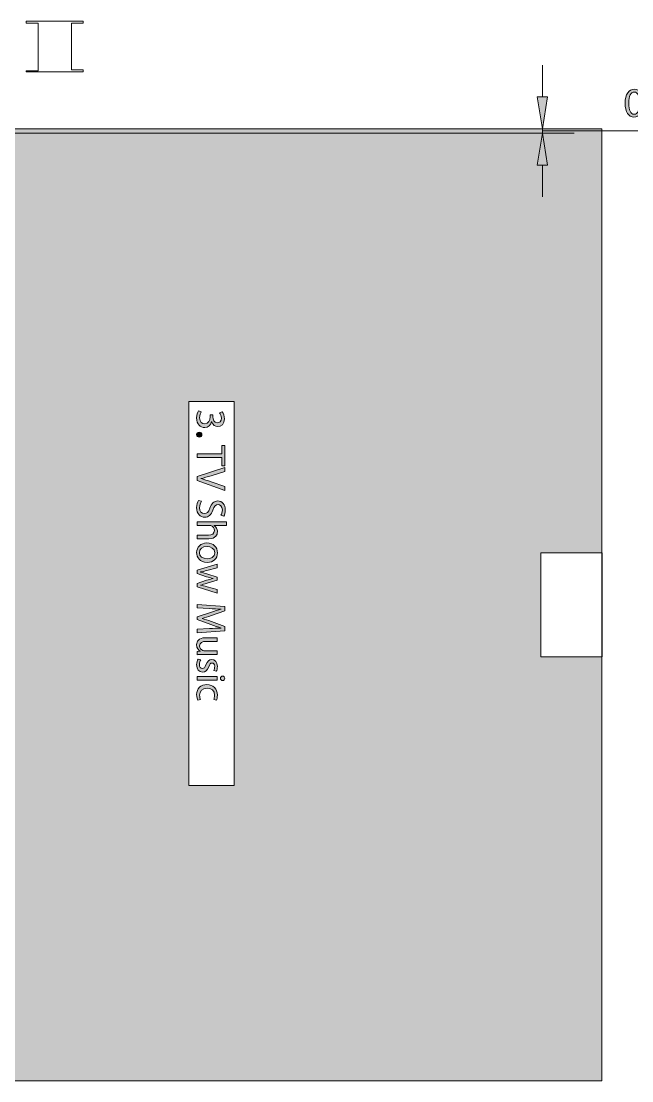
# Model space of a CAD drawing. Header units: centimetres. Extents: x -16.81 to -14.54, y 1.61 to 2.77.
# Drawn here: x -15.6189 to -15.4831, y 2.1745 to 2.4101 of the extents above; entities that cross this region are included whole.
import ezdxf

# ---------------------------------------------------------------- set-up
doc = ezdxf.new("R2010")
doc.units = ezdxf.units.CM
doc.header["$MEASUREMENT"] = 0
doc.layers.get('0').update_dxf_attribs({"lineweight": 0})
for name, color, linetype, lineweight in [('0TEXT', 7, 'Continuous', 0), ('EXP BORDER', 7, 'Continuous', 0), ('EXP COTA', 7, 'Continuous', 0)]:
    doc.layers.add(name, color=color, linetype=linetype, lineweight=lineweight)

# ---------------------------------------------------------------- blocks, each defined once
blk = doc.blocks.new('Block_127')
at = {"layer": 'EXP COTA', "true_color": 0x0000cc, "transparency": 33554687}
h = blk.add_hatch(color=172, dxfattribs=at)
h.dxf.hatch_style = 2
edge = h.paths.add_edge_path()
edge.add_spline(control_points=[(-15.48379, 2.39186), (-15.48379, 2.39031), (-15.48331, 2.38941), (-15.48259, 2.38941), (-15.48176, 2.38941), (-15.48136, 2.39038), (-15.48136, 2.3919), (-15.48136, 2.39338), (-15.48174, 2.39434), (-15.48257, 2.39434), (-15.48328, 2.39434), (-15.48379, 2.39348), (-15.48379, 2.39186)], knot_values=[0, 0, 0, 0, 1, 1, 1, 2, 2, 2, 3, 3, 3, 4, 4, 4, 4], degree=3, periodic=0)
edge = h.paths.add_edge_path()
edge.add_spline(control_points=[(-15.48057, 2.39193), (-15.48057, 2.3899), (-15.48131, 2.38879), (-15.48264, 2.38879), (-15.48379, 2.38879), (-15.48458, 2.3899), (-15.4846, 2.39186), (-15.4846, 2.39386), (-15.48374, 2.39496), (-15.48253, 2.39496), (-15.48128, 2.39496), (-15.48057, 2.39382), (-15.48057, 2.39193)], knot_values=[0, 0, 0, 0, 1, 1, 1, 2, 2, 2, 3, 3, 3, 4, 4, 4, 4], degree=3, periodic=0)
h = blk.add_hatch(color=172, dxfattribs=at)
h.dxf.hatch_style = 2
edge = h.paths.add_edge_path()
edge.add_spline(control_points=[(-15.47733, 2.39186), (-15.47733, 2.39031), (-15.47687, 2.38941), (-15.47613, 2.38941), (-15.4753, 2.38941), (-15.4749, 2.39038), (-15.4749, 2.3919), (-15.4749, 2.39338), (-15.47528, 2.39434), (-15.47611, 2.39434), (-15.47682, 2.39434), (-15.47733, 2.39348), (-15.47733, 2.39186)], knot_values=[0, 0, 0, 0, 1, 1, 1, 2, 2, 2, 3, 3, 3, 4, 4, 4, 4], degree=3, periodic=0)
edge = h.paths.add_edge_path()
edge.add_spline(control_points=[(-15.47411, 2.39193), (-15.47411, 2.3899), (-15.47485, 2.38879), (-15.47618, 2.38879), (-15.47733, 2.38879), (-15.47812, 2.3899), (-15.47814, 2.39186), (-15.47814, 2.39386), (-15.47728, 2.39496), (-15.47608, 2.39496), (-15.47482, 2.39496), (-15.47411, 2.39382), (-15.47411, 2.39193)], knot_values=[0, 0, 0, 0, 1, 1, 1, 2, 2, 2, 3, 3, 3, 4, 4, 4, 4], degree=3, periodic=0)
h = blk.add_hatch(color=172, dxfattribs=at)
h.dxf.hatch_style = 2
edge = h.paths.add_edge_path()
edge.add_spline(control_points=[(-15.47327, 2.38983), (-15.47304, 2.38969), (-15.47251, 2.38945), (-15.47194, 2.38945), (-15.47091, 2.38945), (-15.4706, 2.3901), (-15.4706, 2.39059), (-15.47061, 2.39145), (-15.47136, 2.39179), (-15.47215, 2.39179), (-15.47215, 2.39179), (-15.4726, 2.39179), (-15.4726, 2.39179), (-15.4726, 2.39179), (-15.4726, 2.39238), (-15.4726, 2.39238), (-15.4726, 2.39238), (-15.47215, 2.39238), (-15.47215, 2.39238), (-15.47156, 2.39238), (-15.47082, 2.39269), (-15.47082, 2.39341), (-15.47082, 2.39386), (-15.47111, 2.39431), (-15.47185, 2.39431), (-15.47234, 2.39431), (-15.47279, 2.3941), (-15.47304, 2.39389), (-15.47304, 2.39389), (-15.47325, 2.39448), (-15.47325, 2.39448), (-15.47294, 2.39472), (-15.47234, 2.39496), (-15.4717, 2.39496), (-15.47053, 2.39496), (-15.46999, 2.39424), (-15.46999, 2.39351), (-15.46999, 2.39293), (-15.47037, 2.39238), (-15.4711, 2.39214), (-15.4711, 2.39214), (-15.4711, 2.3921), (-15.4711, 2.3921), (-15.47037, 2.39196), (-15.46977, 2.39141), (-15.46977, 2.39059), (-15.46977, 2.38962), (-15.47051, 2.38879), (-15.47194, 2.38879), (-15.47261, 2.38879), (-15.4732, 2.389), (-15.47349, 2.38921), (-15.47349, 2.38921), (-15.47327, 2.38983), (-15.47327, 2.38983)], knot_values=[0, 0, 0, 0, 1, 1, 1, 2, 2, 2, 3, 3, 3, 4, 4, 4, 5, 5, 5, 6, 6, 6, 7, 7, 7, 8, 8, 8, 9, 9, 9, 10, 10, 10, 11, 11, 11, 12, 12, 12, 13, 13, 13, 14, 14, 14, 15, 15, 15, 16, 16, 16, 17, 17, 17, 18, 18, 18, 18], degree=3, periodic=0)
h = blk.add_hatch(color=172, dxfattribs=at)
h.dxf.hatch_style = 2
edge = h.paths.add_edge_path()
edge.add_spline(control_points=[(-15.47985, 2.38938), (-15.47985, 2.38972), (-15.47962, 2.38997), (-15.47931, 2.38997), (-15.47899, 2.38997), (-15.47876, 2.38972), (-15.47876, 2.38938), (-15.47876, 2.38904), (-15.47897, 2.38879), (-15.47931, 2.38879), (-15.47964, 2.38879), (-15.47985, 2.38904), (-15.47985, 2.38938)], knot_values=[0, 0, 0, 0, 1, 1, 1, 2, 2, 2, 3, 3, 3, 4, 4, 4, 4], degree=3, periodic=0)
at = {"layer": 'EXP COTA'}
for points, knots in [([(-15.48057, 2.39193), (-15.48057, 2.3899), (-15.48131, 2.38879), (-15.48264, 2.38879), (-15.48379, 2.38879), (-15.48458, 2.3899), (-15.4846, 2.39186), (-15.4846, 2.39386), (-15.48374, 2.39496), (-15.48253, 2.39496), (-15.48128, 2.39496), (-15.48057, 2.39382), (-15.48057, 2.39193)], [0, 0, 0, 0, 1, 1, 1, 2, 2, 2, 3, 3, 3, 4, 4, 4, 4]), ([(-15.48379, 2.39186), (-15.48379, 2.39031), (-15.48331, 2.38941), (-15.48259, 2.38941), (-15.48176, 2.38941), (-15.48136, 2.39038), (-15.48136, 2.3919), (-15.48136, 2.39338), (-15.48174, 2.39434), (-15.48257, 2.39434), (-15.48328, 2.39434), (-15.48379, 2.39348), (-15.48379, 2.39186)], [0, 0, 0, 0, 1, 1, 1, 2, 2, 2, 3, 3, 3, 4, 4, 4, 4]), ([(-15.47411, 2.39193), (-15.47411, 2.3899), (-15.47485, 2.38879), (-15.47618, 2.38879), (-15.47733, 2.38879), (-15.47812, 2.3899), (-15.47814, 2.39186), (-15.47814, 2.39386), (-15.47728, 2.39496), (-15.47608, 2.39496), (-15.47482, 2.39496), (-15.47411, 2.39382), (-15.47411, 2.39193)], [0, 0, 0, 0, 1, 1, 1, 2, 2, 2, 3, 3, 3, 4, 4, 4, 4]), ([(-15.47733, 2.39186), (-15.47733, 2.39031), (-15.47687, 2.38941), (-15.47613, 2.38941), (-15.4753, 2.38941), (-15.4749, 2.39038), (-15.4749, 2.3919), (-15.4749, 2.39338), (-15.47528, 2.39434), (-15.47611, 2.39434), (-15.47682, 2.39434), (-15.47733, 2.39348), (-15.47733, 2.39186)], [0, 0, 0, 0, 1, 1, 1, 2, 2, 2, 3, 3, 3, 4, 4, 4, 4]), ([(-15.47327, 2.38983), (-15.47304, 2.38969), (-15.47251, 2.38945), (-15.47194, 2.38945), (-15.47091, 2.38945), (-15.4706, 2.3901), (-15.4706, 2.39059), (-15.47061, 2.39145), (-15.47136, 2.39179), (-15.47215, 2.39179), (-15.47215, 2.39179), (-15.4726, 2.39179), (-15.4726, 2.39179), (-15.4726, 2.39179), (-15.4726, 2.39238), (-15.4726, 2.39238), (-15.4726, 2.39238), (-15.47215, 2.39238), (-15.47215, 2.39238), (-15.47156, 2.39238), (-15.47082, 2.39269), (-15.47082, 2.39341), (-15.47082, 2.39386), (-15.47111, 2.39431), (-15.47185, 2.39431), (-15.47234, 2.39431), (-15.47279, 2.3941), (-15.47304, 2.39389), (-15.47304, 2.39389), (-15.47325, 2.39448), (-15.47325, 2.39448), (-15.47294, 2.39472), (-15.47234, 2.39496), (-15.4717, 2.39496), (-15.47053, 2.39496), (-15.46999, 2.39424), (-15.46999, 2.39351), (-15.46999, 2.39293), (-15.47037, 2.39238), (-15.4711, 2.39214), (-15.4711, 2.39214), (-15.4711, 2.3921), (-15.4711, 2.3921), (-15.47037, 2.39196), (-15.46977, 2.39141), (-15.46977, 2.39059), (-15.46977, 2.38962), (-15.47051, 2.38879), (-15.47194, 2.38879), (-15.47261, 2.38879), (-15.4732, 2.389), (-15.47349, 2.38921), (-15.47349, 2.38921), (-15.47327, 2.38983), (-15.47327, 2.38983)], [0, 0, 0, 0, 1, 1, 1, 2, 2, 2, 3, 3, 3, 4, 4, 4, 5, 5, 5, 6, 6, 6, 7, 7, 7, 8, 8, 8, 9, 9, 9, 10, 10, 10, 11, 11, 11, 12, 12, 12, 13, 13, 13, 14, 14, 14, 15, 15, 15, 16, 16, 16, 17, 17, 17, 18, 18, 18, 18]), ([(-15.47985, 2.38938), (-15.47985, 2.38972), (-15.47962, 2.38997), (-15.47931, 2.38997), (-15.47899, 2.38997), (-15.47876, 2.38972), (-15.47876, 2.38938), (-15.47876, 2.38904), (-15.47897, 2.38879), (-15.47931, 2.38879), (-15.47964, 2.38879), (-15.47985, 2.38904), (-15.47985, 2.38938)], [0, 0, 0, 0, 1, 1, 1, 2, 2, 2, 3, 3, 3, 4, 4, 4, 4])]:
    blk.add_open_spline(points, degree=3, knots=knots, dxfattribs=at)
blk = doc.blocks.new('Block_126')
at = {"layer": 'EXP COTA'}
blk.add_blockref('Block_127', (0, 0), dxfattribs=at)
blk = doc.blocks.new('Block_125')
at = {"layer": 'EXP COTA', "true_color": 0x0000cc, "transparency": 33554534}
h = blk.add_hatch(color=172, dxfattribs=at)
h.dxf.hatch_style = 2
h.paths.add_polyline_path([(-15.50416, 2.39324), (-15.50181, 2.39324), (-15.50299, 2.38618)])
h = blk.add_hatch(color=172, dxfattribs=at)
h.dxf.hatch_style = 2
h.paths.add_polyline_path([(-15.50416, 2.37812), (-15.50181, 2.37812), (-15.50299, 2.38518)])
at = {"layer": 'EXP COTA', "color": 172, "lineweight": 0, "true_color": 0x0000cc}
for p, q in [((-15.50299, 2.39324), (-15.50299, 2.40029)), ((-15.67223, 2.38518), (-15.49593, 2.38518)), ((-15.49149, 2.38618), (-15.51004, 2.38618)), ((-15.50299, 2.38618), (-15.50299, 2.38518)), ((-15.50299, 2.38568), (-15.48791, 2.38568)), ((-15.48791, 2.38568), (-15.46501, 2.38568)), ((-15.50299, 2.37812), (-15.50299, 2.37107))]:
    blk.add_line(p, q, dxfattribs=at)
at = {"layer": 'EXP COTA'}
for points in [[(-15.50416, 2.39324), (-15.50181, 2.39324), (-15.50299, 2.38618), (-15.50299, 2.38618)], [(-15.50416, 2.37812), (-15.50181, 2.37812), (-15.50299, 2.38518), (-15.50299, 2.38518)]]:
    blk.add_lwpolyline(points, close=True, dxfattribs=at)
blk.add_blockref('Block_126', (0, 0), dxfattribs=at)
blk = doc.blocks.new('Block_183')
at = {"layer": '0TEXT', "true_color": 0x333333, "transparency": 33554687}
h = blk.add_hatch(color=250, dxfattribs=at)
h.dxf.hatch_style = 2
edge = h.paths.add_edge_path()
edge.add_spline(control_points=[(-15.57883, 2.32323), (-15.57896, 2.32303), (-15.5792, 2.32248), (-15.5792, 2.32193), (-15.5792, 2.32089), (-15.57855, 2.32058), (-15.57807, 2.32058), (-15.57721, 2.32058), (-15.57686, 2.32134), (-15.57686, 2.32213), (-15.57686, 2.32213), (-15.57686, 2.32258), (-15.57686, 2.32258), (-15.57686, 2.32258), (-15.57628, 2.32258), (-15.57628, 2.32258), (-15.57628, 2.32258), (-15.57628, 2.32213), (-15.57628, 2.32213), (-15.57628, 2.32155), (-15.57597, 2.32079), (-15.57524, 2.32079), (-15.57479, 2.32079), (-15.57435, 2.3211), (-15.57435, 2.32182), (-15.57435, 2.3223), (-15.57455, 2.32275), (-15.57476, 2.32303), (-15.57476, 2.32303), (-15.57417, 2.32323), (-15.57417, 2.32323), (-15.57393, 2.32292), (-15.57369, 2.3223), (-15.57369, 2.32168), (-15.57369, 2.32051), (-15.57442, 2.31996), (-15.57514, 2.31996), (-15.57572, 2.31996), (-15.57628, 2.32034), (-15.57652, 2.32106), (-15.57652, 2.32106), (-15.57655, 2.32106), (-15.57655, 2.32106), (-15.57669, 2.32034), (-15.57724, 2.31976), (-15.57807, 2.31976), (-15.57903, 2.31976), (-15.57986, 2.32048), (-15.57986, 2.32193), (-15.57986, 2.32258), (-15.57965, 2.32317), (-15.57945, 2.32348), (-15.57945, 2.32348), (-15.57883, 2.32323), (-15.57883, 2.32323)], knot_values=[0, 0, 0, 0, 1, 1, 1, 2, 2, 2, 3, 3, 3, 4, 4, 4, 5, 5, 5, 6, 6, 6, 7, 7, 7, 8, 8, 8, 9, 9, 9, 10, 10, 10, 11, 11, 11, 12, 12, 12, 13, 13, 13, 14, 14, 14, 15, 15, 15, 16, 16, 16, 17, 17, 17, 18, 18, 18, 18], degree=3, periodic=0)
h = blk.add_hatch(color=250, dxfattribs=at)
h.dxf.hatch_style = 2
edge = h.paths.add_edge_path()
edge.add_spline(control_points=[(-15.57927, 2.31872), (-15.57893, 2.31872), (-15.57869, 2.31848), (-15.57869, 2.31817), (-15.57869, 2.31786), (-15.57893, 2.31762), (-15.57927, 2.31762), (-15.57962, 2.31762), (-15.57986, 2.31783), (-15.57986, 2.31817), (-15.57986, 2.31851), (-15.57962, 2.31872), (-15.57927, 2.31872)], knot_values=[0, 0, 0, 0, 1, 1, 1, 2, 2, 2, 3, 3, 3, 4, 4, 4, 4], degree=3, periodic=0)
h = blk.add_hatch(color=250, dxfattribs=at)
h.dxf.hatch_style = 2
edge = h.paths.add_edge_path()
edge.add_spline(control_points=[(-15.57428, 2.3139), (-15.57428, 2.3139), (-15.57428, 2.31579), (-15.57428, 2.31579), (-15.57428, 2.31579), (-15.57359, 2.31579), (-15.57359, 2.31579), (-15.57359, 2.31579), (-15.57359, 2.31121), (-15.57359, 2.31121), (-15.57359, 2.31121), (-15.57428, 2.31121), (-15.57428, 2.31121), (-15.57428, 2.31121), (-15.57428, 2.31311), (-15.57428, 2.31311), (-15.57428, 2.31311), (-15.57976, 2.31311), (-15.57976, 2.31311), (-15.57976, 2.31311), (-15.57976, 2.3139), (-15.57976, 2.3139), (-15.57976, 2.3139), (-15.57428, 2.3139), (-15.57428, 2.3139)], knot_values=[0, 0, 0, 0, 1, 1, 1, 2, 2, 2, 3, 3, 3, 4, 4, 4, 5, 5, 5, 6, 6, 6, 7, 7, 7, 8, 8, 8, 8], degree=3, periodic=0)
h = blk.add_hatch(color=250, dxfattribs=at)
h.dxf.hatch_style = 2
edge = h.paths.add_edge_path()
edge.add_spline(control_points=[(-15.57976, 2.30887), (-15.57976, 2.30887), (-15.57359, 2.31087), (-15.57359, 2.31087), (-15.57359, 2.31087), (-15.57359, 2.31001), (-15.57359, 2.31001), (-15.57359, 2.31001), (-15.57662, 2.30904), (-15.57662, 2.30904), (-15.57745, 2.3088), (-15.57821, 2.30856), (-15.57893, 2.30839), (-15.57821, 2.30821), (-15.57745, 2.30794), (-15.57662, 2.30766), (-15.57662, 2.30766), (-15.57359, 2.30663), (-15.57359, 2.30663), (-15.57359, 2.30663), (-15.57359, 2.30577), (-15.57359, 2.30577), (-15.57359, 2.30577), (-15.57976, 2.30797), (-15.57976, 2.30797), (-15.57976, 2.30797), (-15.57976, 2.30887), (-15.57976, 2.30887)], knot_values=[0, 0, 0, 0, 1, 1, 1, 2, 2, 2, 3, 3, 3, 4, 4, 4, 5, 5, 5, 6, 6, 6, 7, 7, 7, 8, 8, 8, 9, 9, 9, 9], degree=3, periodic=0)
h = blk.add_hatch(color=250, dxfattribs=at)
h.dxf.hatch_style = 2
edge = h.paths.add_edge_path()
edge.add_spline(control_points=[(-15.57879, 2.30336), (-15.579, 2.30298), (-15.5792, 2.30246), (-15.5792, 2.30191), (-15.5792, 2.30112), (-15.57876, 2.30063), (-15.57814, 2.30063), (-15.57755, 2.30063), (-15.57724, 2.30094), (-15.5769, 2.30181), (-15.57655, 2.30281), (-15.57603, 2.30343), (-15.57517, 2.30343), (-15.57421, 2.30343), (-15.57349, 2.30263), (-15.57349, 2.30143), (-15.57349, 2.30081), (-15.57362, 2.30032), (-15.5738, 2.30005), (-15.5738, 2.30005), (-15.57445, 2.30029), (-15.57445, 2.30029), (-15.57431, 2.3005), (-15.57414, 2.30091), (-15.57414, 2.30146), (-15.57414, 2.30229), (-15.57466, 2.30263), (-15.57507, 2.30263), (-15.57566, 2.30263), (-15.57593, 2.30225), (-15.57628, 2.30139), (-15.57665, 2.30036), (-15.57717, 2.29981), (-15.57807, 2.29981), (-15.57903, 2.29981), (-15.57986, 2.30053), (-15.57986, 2.30198), (-15.57986, 2.30256), (-15.57969, 2.30322), (-15.57945, 2.30356), (-15.57945, 2.30356), (-15.57879, 2.30336), (-15.57879, 2.30336)], knot_values=[0, 0, 0, 0, 1, 1, 1, 2, 2, 2, 3, 3, 3, 4, 4, 4, 5, 5, 5, 6, 6, 6, 7, 7, 7, 8, 8, 8, 9, 9, 9, 10, 10, 10, 11, 11, 11, 12, 12, 12, 13, 13, 13, 14, 14, 14, 14], degree=3, periodic=0)
h = blk.add_hatch(color=250, dxfattribs=at)
h.dxf.hatch_style = 2
edge = h.paths.add_edge_path()
edge.add_spline(control_points=[(-15.57324, 2.29881), (-15.57324, 2.29881), (-15.57324, 2.29798), (-15.57324, 2.29798), (-15.57324, 2.29798), (-15.57603, 2.29798), (-15.57603, 2.29798), (-15.57579, 2.29784), (-15.57559, 2.29764), (-15.57545, 2.2974), (-15.57531, 2.29716), (-15.57524, 2.29688), (-15.57524, 2.29657), (-15.57524, 2.29598), (-15.57559, 2.29502), (-15.57714, 2.29502), (-15.57714, 2.29502), (-15.57976, 2.29502), (-15.57976, 2.29502), (-15.57976, 2.29502), (-15.57976, 2.29585), (-15.57976, 2.29585), (-15.57976, 2.29585), (-15.57721, 2.29585), (-15.57721, 2.29585), (-15.57648, 2.29585), (-15.5759, 2.29612), (-15.5759, 2.29688), (-15.5759, 2.2974), (-15.57628, 2.29781), (-15.57669, 2.29795), (-15.57679, 2.29798), (-15.57693, 2.29798), (-15.57707, 2.29798), (-15.57707, 2.29798), (-15.57976, 2.29798), (-15.57976, 2.29798), (-15.57976, 2.29798), (-15.57976, 2.29881), (-15.57976, 2.29881), (-15.57976, 2.29881), (-15.57324, 2.29881), (-15.57324, 2.29881)], knot_values=[0, 0, 0, 0, 1, 1, 1, 2, 2, 2, 3, 3, 3, 4, 4, 4, 5, 5, 5, 6, 6, 6, 7, 7, 7, 8, 8, 8, 9, 9, 9, 10, 10, 10, 11, 11, 11, 12, 12, 12, 13, 13, 13, 14, 14, 14, 14], degree=3, periodic=0)
h = blk.add_hatch(color=250, dxfattribs=at)
h.dxf.hatch_style = 2
edge = h.paths.add_edge_path()
edge.add_spline(control_points=[(-15.57755, 2.2933), (-15.57852, 2.2933), (-15.57924, 2.29271), (-15.57924, 2.29192), (-15.57924, 2.29116), (-15.57852, 2.29058), (-15.57752, 2.29058), (-15.57679, 2.29058), (-15.57583, 2.29095), (-15.57583, 2.29192), (-15.57583, 2.29288), (-15.57672, 2.2933), (-15.57755, 2.2933)], knot_values=[0, 0, 0, 0, 1, 1, 1, 2, 2, 2, 3, 3, 3, 4, 4, 4, 4], degree=3, periodic=0)
edge = h.paths.add_edge_path()
edge.add_spline(control_points=[(-15.57752, 2.28978), (-15.57914, 2.28978), (-15.57986, 2.29089), (-15.57986, 2.29199), (-15.57986, 2.29316), (-15.57896, 2.29409), (-15.57758, 2.29409), (-15.5761, 2.29409), (-15.57524, 2.29312), (-15.57524, 2.29188), (-15.57524, 2.29061), (-15.57614, 2.28978), (-15.57752, 2.28978)], knot_values=[0, 0, 0, 0, 1, 1, 1, 2, 2, 2, 3, 3, 3, 4, 4, 4, 4], degree=3, periodic=0)
h = blk.add_hatch(color=250, dxfattribs=at)
h.dxf.hatch_style = 2
edge = h.paths.add_edge_path()
edge.add_spline(control_points=[(-15.57531, 2.28854), (-15.57531, 2.28854), (-15.57758, 2.28796), (-15.57758, 2.28796), (-15.57807, 2.28782), (-15.57852, 2.28772), (-15.579, 2.28765), (-15.579, 2.28765), (-15.579, 2.28761), (-15.579, 2.28761), (-15.57855, 2.28751), (-15.57807, 2.28737), (-15.57758, 2.2872), (-15.57758, 2.2872), (-15.57531, 2.28648), (-15.57531, 2.28648), (-15.57531, 2.28648), (-15.57531, 2.28582), (-15.57531, 2.28582), (-15.57531, 2.28582), (-15.57755, 2.28513), (-15.57755, 2.28513), (-15.57807, 2.28496), (-15.57855, 2.28482), (-15.579, 2.28472), (-15.57855, 2.28462), (-15.57807, 2.28451), (-15.57755, 2.28437), (-15.57755, 2.28437), (-15.57531, 2.28372), (-15.57531, 2.28372), (-15.57531, 2.28372), (-15.57531, 2.28293), (-15.57531, 2.28293), (-15.57531, 2.28293), (-15.57976, 2.28437), (-15.57976, 2.28437), (-15.57976, 2.28437), (-15.57976, 2.2851), (-15.57976, 2.2851), (-15.57976, 2.2851), (-15.57765, 2.28579), (-15.57765, 2.28579), (-15.57714, 2.28592), (-15.57672, 2.28606), (-15.57617, 2.28617), (-15.57617, 2.28617), (-15.57617, 2.2862), (-15.57617, 2.2862), (-15.57672, 2.2863), (-15.57717, 2.28644), (-15.57765, 2.28658), (-15.57765, 2.28658), (-15.57976, 2.2873), (-15.57976, 2.2873), (-15.57976, 2.2873), (-15.57976, 2.28803), (-15.57976, 2.28803), (-15.57976, 2.28803), (-15.57531, 2.28937), (-15.57531, 2.28937), (-15.57531, 2.28937), (-15.57531, 2.28854), (-15.57531, 2.28854)], knot_values=[0, 0, 0, 0, 1, 1, 1, 2, 2, 2, 3, 3, 3, 4, 4, 4, 5, 5, 5, 6, 6, 6, 7, 7, 7, 8, 8, 8, 9, 9, 9, 10, 10, 10, 11, 11, 11, 12, 12, 12, 13, 13, 13, 14, 14, 14, 15, 15, 15, 16, 16, 16, 17, 17, 17, 18, 18, 18, 19, 19, 19, 20, 20, 20, 21, 21, 21, 21], degree=3, periodic=0)
h = blk.add_hatch(color=250, dxfattribs=at)
h.dxf.hatch_style = 2
edge = h.paths.add_edge_path()
edge.add_spline(control_points=[(-15.57703, 2.27507), (-15.57617, 2.27511), (-15.57514, 2.27518), (-15.57438, 2.27514), (-15.57438, 2.27514), (-15.57438, 2.27518), (-15.57438, 2.27518), (-15.5751, 2.27538), (-15.57586, 2.27566), (-15.57672, 2.27597), (-15.57672, 2.27597), (-15.57972, 2.27704), (-15.57972, 2.27704), (-15.57972, 2.27704), (-15.57972, 2.27766), (-15.57972, 2.27766), (-15.57972, 2.27766), (-15.57679, 2.27866), (-15.57679, 2.27866), (-15.5759, 2.27893), (-15.5751, 2.27917), (-15.57438, 2.27938), (-15.57514, 2.27941), (-15.57617, 2.27945), (-15.5771, 2.27952), (-15.5771, 2.27952), (-15.57976, 2.27965), (-15.57976, 2.27965), (-15.57976, 2.27965), (-15.57976, 2.28041), (-15.57976, 2.28041), (-15.57976, 2.28041), (-15.57359, 2.28), (-15.57359, 2.28), (-15.57359, 2.28), (-15.57359, 2.27897), (-15.57359, 2.27897), (-15.57359, 2.27897), (-15.57659, 2.27793), (-15.57659, 2.27793), (-15.57734, 2.27766), (-15.578, 2.27745), (-15.57865, 2.27731), (-15.57865, 2.27731), (-15.57865, 2.27728), (-15.57865, 2.27728), (-15.57803, 2.2771), (-15.57734, 2.2769), (-15.57659, 2.27662), (-15.57659, 2.27662), (-15.57359, 2.27552), (-15.57359, 2.27552), (-15.57359, 2.27552), (-15.57359, 2.27452), (-15.57359, 2.27452), (-15.57359, 2.27452), (-15.57976, 2.27414), (-15.57976, 2.27414), (-15.57976, 2.27414), (-15.57976, 2.2749), (-15.57976, 2.2749), (-15.57976, 2.2749), (-15.57703, 2.27507), (-15.57703, 2.27507)], knot_values=[0, 0, 0, 0, 1, 1, 1, 2, 2, 2, 3, 3, 3, 4, 4, 4, 5, 5, 5, 6, 6, 6, 7, 7, 7, 8, 8, 8, 9, 9, 9, 10, 10, 10, 11, 11, 11, 12, 12, 12, 13, 13, 13, 14, 14, 14, 15, 15, 15, 16, 16, 16, 17, 17, 17, 18, 18, 18, 19, 19, 19, 20, 20, 20, 21, 21, 21, 21], degree=3, periodic=0)
h = blk.add_hatch(color=250, dxfattribs=at)
h.dxf.hatch_style = 2
edge = h.paths.add_edge_path()
edge.add_spline(control_points=[(-15.57855, 2.26928), (-15.579, 2.26928), (-15.57941, 2.26928), (-15.57976, 2.26925), (-15.57976, 2.26925), (-15.57976, 2.26994), (-15.57976, 2.26994), (-15.57976, 2.26994), (-15.57903, 2.27001), (-15.57903, 2.27001), (-15.57938, 2.27021), (-15.57986, 2.2707), (-15.57986, 2.27149), (-15.57986, 2.27218), (-15.57948, 2.27301), (-15.57793, 2.27301), (-15.57793, 2.27301), (-15.57531, 2.27301), (-15.57531, 2.27301), (-15.57531, 2.27301), (-15.57531, 2.27221), (-15.57531, 2.27221), (-15.57531, 2.27221), (-15.57779, 2.27221), (-15.57779, 2.27221), (-15.57862, 2.27221), (-15.5792, 2.27194), (-15.5792, 2.27121), (-15.5792, 2.27066), (-15.57883, 2.27032), (-15.57845, 2.27015), (-15.57834, 2.27011), (-15.57821, 2.27008), (-15.57803, 2.27008), (-15.57803, 2.27008), (-15.57531, 2.27008), (-15.57531, 2.27008), (-15.57531, 2.27008), (-15.57531, 2.26928), (-15.57531, 2.26928), (-15.57531, 2.26928), (-15.57855, 2.26928), (-15.57855, 2.26928)], knot_values=[0, 0, 0, 0, 1, 1, 1, 2, 2, 2, 3, 3, 3, 4, 4, 4, 5, 5, 5, 6, 6, 6, 7, 7, 7, 8, 8, 8, 9, 9, 9, 10, 10, 10, 11, 11, 11, 12, 12, 12, 13, 13, 13, 14, 14, 14, 14], degree=3, periodic=0)
h = blk.add_hatch(color=250, dxfattribs=at)
h.dxf.hatch_style = 2
edge = h.paths.add_edge_path()
edge.add_spline(control_points=[(-15.57893, 2.26811), (-15.5791, 2.26787), (-15.57924, 2.26742), (-15.57924, 2.26705), (-15.57924, 2.26646), (-15.57896, 2.26618), (-15.57858, 2.26618), (-15.57821, 2.26618), (-15.578, 2.26639), (-15.57779, 2.26701), (-15.57748, 2.2678), (-15.57707, 2.26818), (-15.57652, 2.26818), (-15.57583, 2.26818), (-15.57524, 2.2676), (-15.57524, 2.26663), (-15.57524, 2.26618), (-15.57535, 2.2658), (-15.57548, 2.26556), (-15.57548, 2.26556), (-15.57607, 2.26577), (-15.57607, 2.26577), (-15.57597, 2.26594), (-15.57583, 2.26625), (-15.57583, 2.26667), (-15.57583, 2.26715), (-15.5761, 2.26739), (-15.57645, 2.26739), (-15.57679, 2.26739), (-15.57696, 2.26715), (-15.57717, 2.26656), (-15.57748, 2.2658), (-15.57786, 2.26539), (-15.57852, 2.26539), (-15.57931, 2.26539), (-15.57986, 2.26601), (-15.57986, 2.26705), (-15.57986, 2.26753), (-15.57972, 2.26798), (-15.57955, 2.26829), (-15.57955, 2.26829), (-15.57893, 2.26811), (-15.57893, 2.26811)], knot_values=[0, 0, 0, 0, 1, 1, 1, 2, 2, 2, 3, 3, 3, 4, 4, 4, 5, 5, 5, 6, 6, 6, 7, 7, 7, 8, 8, 8, 9, 9, 9, 10, 10, 10, 11, 11, 11, 12, 12, 12, 13, 13, 13, 14, 14, 14, 14], degree=3, periodic=0)
h = blk.add_hatch(color=250, dxfattribs=at)
h.dxf.hatch_style = 2
edge = h.paths.add_edge_path()
edge.add_spline(control_points=[(-15.57407, 2.2635), (-15.57435, 2.2635), (-15.57459, 2.2637), (-15.57459, 2.26401), (-15.57459, 2.26429), (-15.57435, 2.2645), (-15.57407, 2.2645), (-15.5738, 2.2645), (-15.57359, 2.26429), (-15.57359, 2.26401), (-15.57359, 2.2637), (-15.5738, 2.2635), (-15.57407, 2.2635)], knot_values=[0, 0, 0, 0, 1, 1, 1, 2, 2, 2, 3, 3, 3, 4, 4, 4, 4], degree=3, periodic=0)
edge = h.paths.add_edge_path()
edge.add_spline(control_points=[(-15.57976, 2.26439), (-15.57976, 2.26439), (-15.57531, 2.26439), (-15.57531, 2.26439), (-15.57531, 2.26439), (-15.57531, 2.2636), (-15.57531, 2.2636), (-15.57531, 2.2636), (-15.57976, 2.2636), (-15.57976, 2.2636), (-15.57976, 2.2636), (-15.57976, 2.26439), (-15.57976, 2.26439)], knot_values=[0, 0, 0, 0, 1, 1, 1, 2, 2, 2, 3, 3, 3, 4, 4, 4, 4], degree=3, periodic=0)
h = blk.add_hatch(color=250, dxfattribs=at)
h.dxf.hatch_style = 2
edge = h.paths.add_edge_path()
edge.add_spline(control_points=[(-15.57958, 2.25912), (-15.57969, 2.25933), (-15.57986, 2.25981), (-15.57986, 2.2604), (-15.57986, 2.26174), (-15.57893, 2.2626), (-15.57758, 2.2626), (-15.57621, 2.2626), (-15.57524, 2.26167), (-15.57524, 2.26022), (-15.57524, 2.25974), (-15.57535, 2.25933), (-15.57545, 2.25912), (-15.57545, 2.25912), (-15.57607, 2.25929), (-15.57607, 2.25929), (-15.57597, 2.2595), (-15.57586, 2.25978), (-15.57586, 2.26022), (-15.57586, 2.26126), (-15.57662, 2.26181), (-15.57755, 2.26181), (-15.57858, 2.26181), (-15.5792, 2.26112), (-15.5792, 2.26026), (-15.5792, 2.25981), (-15.5791, 2.2595), (-15.579, 2.25926), (-15.579, 2.25926), (-15.57958, 2.25912), (-15.57958, 2.25912)], knot_values=[0, 0, 0, 0, 1, 1, 1, 2, 2, 2, 3, 3, 3, 4, 4, 4, 5, 5, 5, 6, 6, 6, 7, 7, 7, 8, 8, 8, 9, 9, 9, 10, 10, 10, 10], degree=3, periodic=0)
at = {"layer": '0TEXT'}
for points, knots in [([(-15.57883, 2.32323), (-15.57896, 2.32303), (-15.5792, 2.32248), (-15.5792, 2.32193), (-15.5792, 2.32089), (-15.57855, 2.32058), (-15.57807, 2.32058), (-15.57721, 2.32058), (-15.57686, 2.32134), (-15.57686, 2.32213), (-15.57686, 2.32213), (-15.57686, 2.32258), (-15.57686, 2.32258), (-15.57686, 2.32258), (-15.57628, 2.32258), (-15.57628, 2.32258), (-15.57628, 2.32258), (-15.57628, 2.32213), (-15.57628, 2.32213), (-15.57628, 2.32155), (-15.57597, 2.32079), (-15.57524, 2.32079), (-15.57479, 2.32079), (-15.57435, 2.3211), (-15.57435, 2.32182), (-15.57435, 2.3223), (-15.57455, 2.32275), (-15.57476, 2.32303), (-15.57476, 2.32303), (-15.57417, 2.32323), (-15.57417, 2.32323), (-15.57393, 2.32292), (-15.57369, 2.3223), (-15.57369, 2.32168), (-15.57369, 2.32051), (-15.57442, 2.31996), (-15.57514, 2.31996), (-15.57572, 2.31996), (-15.57628, 2.32034), (-15.57652, 2.32106), (-15.57652, 2.32106), (-15.57655, 2.32106), (-15.57655, 2.32106), (-15.57669, 2.32034), (-15.57724, 2.31976), (-15.57807, 2.31976), (-15.57903, 2.31976), (-15.57986, 2.32048), (-15.57986, 2.32193), (-15.57986, 2.32258), (-15.57965, 2.32317), (-15.57945, 2.32348), (-15.57945, 2.32348), (-15.57883, 2.32323), (-15.57883, 2.32323)], [0, 0, 0, 0, 1, 1, 1, 2, 2, 2, 3, 3, 3, 4, 4, 4, 5, 5, 5, 6, 6, 6, 7, 7, 7, 8, 8, 8, 9, 9, 9, 10, 10, 10, 11, 11, 11, 12, 12, 12, 13, 13, 13, 14, 14, 14, 15, 15, 15, 16, 16, 16, 17, 17, 17, 18, 18, 18, 18]), ([(-15.57927, 2.31872), (-15.57893, 2.31872), (-15.57869, 2.31848), (-15.57869, 2.31817), (-15.57869, 2.31786), (-15.57893, 2.31762), (-15.57927, 2.31762), (-15.57962, 2.31762), (-15.57986, 2.31783), (-15.57986, 2.31817), (-15.57986, 2.31851), (-15.57962, 2.31872), (-15.57927, 2.31872)], [0, 0, 0, 0, 1, 1, 1, 2, 2, 2, 3, 3, 3, 4, 4, 4, 4]), ([(-15.57428, 2.3139), (-15.57428, 2.3139), (-15.57428, 2.31579), (-15.57428, 2.31579), (-15.57428, 2.31579), (-15.57359, 2.31579), (-15.57359, 2.31579), (-15.57359, 2.31579), (-15.57359, 2.31121), (-15.57359, 2.31121), (-15.57359, 2.31121), (-15.57428, 2.31121), (-15.57428, 2.31121), (-15.57428, 2.31121), (-15.57428, 2.31311), (-15.57428, 2.31311), (-15.57428, 2.31311), (-15.57976, 2.31311), (-15.57976, 2.31311), (-15.57976, 2.31311), (-15.57976, 2.3139), (-15.57976, 2.3139), (-15.57976, 2.3139), (-15.57428, 2.3139), (-15.57428, 2.3139)], [0, 0, 0, 0, 1, 1, 1, 2, 2, 2, 3, 3, 3, 4, 4, 4, 5, 5, 5, 6, 6, 6, 7, 7, 7, 8, 8, 8, 8]), ([(-15.57976, 2.30887), (-15.57976, 2.30887), (-15.57359, 2.31087), (-15.57359, 2.31087), (-15.57359, 2.31087), (-15.57359, 2.31001), (-15.57359, 2.31001), (-15.57359, 2.31001), (-15.57662, 2.30904), (-15.57662, 2.30904), (-15.57745, 2.3088), (-15.57821, 2.30856), (-15.57893, 2.30839), (-15.57821, 2.30821), (-15.57745, 2.30794), (-15.57662, 2.30766), (-15.57662, 2.30766), (-15.57359, 2.30663), (-15.57359, 2.30663), (-15.57359, 2.30663), (-15.57359, 2.30577), (-15.57359, 2.30577), (-15.57359, 2.30577), (-15.57976, 2.30797), (-15.57976, 2.30797), (-15.57976, 2.30797), (-15.57976, 2.30887), (-15.57976, 2.30887)], [0, 0, 0, 0, 1, 1, 1, 2, 2, 2, 3, 3, 3, 4, 4, 4, 5, 5, 5, 6, 6, 6, 7, 7, 7, 8, 8, 8, 9, 9, 9, 9]), ([(-15.57879, 2.30336), (-15.579, 2.30298), (-15.5792, 2.30246), (-15.5792, 2.30191), (-15.5792, 2.30112), (-15.57876, 2.30063), (-15.57814, 2.30063), (-15.57755, 2.30063), (-15.57724, 2.30094), (-15.5769, 2.30181), (-15.57655, 2.30281), (-15.57603, 2.30343), (-15.57517, 2.30343), (-15.57421, 2.30343), (-15.57349, 2.30263), (-15.57349, 2.30143), (-15.57349, 2.30081), (-15.57362, 2.30032), (-15.5738, 2.30005), (-15.5738, 2.30005), (-15.57445, 2.30029), (-15.57445, 2.30029), (-15.57431, 2.3005), (-15.57414, 2.30091), (-15.57414, 2.30146), (-15.57414, 2.30229), (-15.57466, 2.30263), (-15.57507, 2.30263), (-15.57566, 2.30263), (-15.57593, 2.30225), (-15.57628, 2.30139), (-15.57665, 2.30036), (-15.57717, 2.29981), (-15.57807, 2.29981), (-15.57903, 2.29981), (-15.57986, 2.30053), (-15.57986, 2.30198), (-15.57986, 2.30256), (-15.57969, 2.30322), (-15.57945, 2.30356), (-15.57945, 2.30356), (-15.57879, 2.30336), (-15.57879, 2.30336)], [0, 0, 0, 0, 1, 1, 1, 2, 2, 2, 3, 3, 3, 4, 4, 4, 5, 5, 5, 6, 6, 6, 7, 7, 7, 8, 8, 8, 9, 9, 9, 10, 10, 10, 11, 11, 11, 12, 12, 12, 13, 13, 13, 14, 14, 14, 14]), ([(-15.57324, 2.29881), (-15.57324, 2.29881), (-15.57324, 2.29798), (-15.57324, 2.29798), (-15.57324, 2.29798), (-15.57603, 2.29798), (-15.57603, 2.29798), (-15.57579, 2.29784), (-15.57559, 2.29764), (-15.57545, 2.2974), (-15.57531, 2.29716), (-15.57524, 2.29688), (-15.57524, 2.29657), (-15.57524, 2.29598), (-15.57559, 2.29502), (-15.57714, 2.29502), (-15.57714, 2.29502), (-15.57976, 2.29502), (-15.57976, 2.29502), (-15.57976, 2.29502), (-15.57976, 2.29585), (-15.57976, 2.29585), (-15.57976, 2.29585), (-15.57721, 2.29585), (-15.57721, 2.29585), (-15.57648, 2.29585), (-15.5759, 2.29612), (-15.5759, 2.29688), (-15.5759, 2.2974), (-15.57628, 2.29781), (-15.57669, 2.29795), (-15.57679, 2.29798), (-15.57693, 2.29798), (-15.57707, 2.29798), (-15.57707, 2.29798), (-15.57976, 2.29798), (-15.57976, 2.29798), (-15.57976, 2.29798), (-15.57976, 2.29881), (-15.57976, 2.29881), (-15.57976, 2.29881), (-15.57324, 2.29881), (-15.57324, 2.29881)], [0, 0, 0, 0, 1, 1, 1, 2, 2, 2, 3, 3, 3, 4, 4, 4, 5, 5, 5, 6, 6, 6, 7, 7, 7, 8, 8, 8, 9, 9, 9, 10, 10, 10, 11, 11, 11, 12, 12, 12, 13, 13, 13, 14, 14, 14, 14]), ([(-15.57752, 2.28978), (-15.57914, 2.28978), (-15.57986, 2.29089), (-15.57986, 2.29199), (-15.57986, 2.29316), (-15.57896, 2.29409), (-15.57758, 2.29409), (-15.5761, 2.29409), (-15.57524, 2.29312), (-15.57524, 2.29188), (-15.57524, 2.29061), (-15.57614, 2.28978), (-15.57752, 2.28978)], [0, 0, 0, 0, 1, 1, 1, 2, 2, 2, 3, 3, 3, 4, 4, 4, 4]), ([(-15.57755, 2.2933), (-15.57852, 2.2933), (-15.57924, 2.29271), (-15.57924, 2.29192), (-15.57924, 2.29116), (-15.57852, 2.29058), (-15.57752, 2.29058), (-15.57679, 2.29058), (-15.57583, 2.29095), (-15.57583, 2.29192), (-15.57583, 2.29288), (-15.57672, 2.2933), (-15.57755, 2.2933)], [0, 0, 0, 0, 1, 1, 1, 2, 2, 2, 3, 3, 3, 4, 4, 4, 4]), ([(-15.57531, 2.28854), (-15.57531, 2.28854), (-15.57758, 2.28796), (-15.57758, 2.28796), (-15.57807, 2.28782), (-15.57852, 2.28772), (-15.579, 2.28765), (-15.579, 2.28765), (-15.579, 2.28761), (-15.579, 2.28761), (-15.57855, 2.28751), (-15.57807, 2.28737), (-15.57758, 2.2872), (-15.57758, 2.2872), (-15.57531, 2.28648), (-15.57531, 2.28648), (-15.57531, 2.28648), (-15.57531, 2.28582), (-15.57531, 2.28582), (-15.57531, 2.28582), (-15.57755, 2.28513), (-15.57755, 2.28513), (-15.57807, 2.28496), (-15.57855, 2.28482), (-15.579, 2.28472), (-15.57855, 2.28462), (-15.57807, 2.28451), (-15.57755, 2.28437), (-15.57755, 2.28437), (-15.57531, 2.28372), (-15.57531, 2.28372), (-15.57531, 2.28372), (-15.57531, 2.28293), (-15.57531, 2.28293), (-15.57531, 2.28293), (-15.57976, 2.28437), (-15.57976, 2.28437), (-15.57976, 2.28437), (-15.57976, 2.2851), (-15.57976, 2.2851), (-15.57976, 2.2851), (-15.57765, 2.28579), (-15.57765, 2.28579), (-15.57714, 2.28592), (-15.57672, 2.28606), (-15.57617, 2.28617), (-15.57617, 2.28617), (-15.57617, 2.2862), (-15.57617, 2.2862), (-15.57672, 2.2863), (-15.57717, 2.28644), (-15.57765, 2.28658), (-15.57765, 2.28658), (-15.57976, 2.2873), (-15.57976, 2.2873), (-15.57976, 2.2873), (-15.57976, 2.28803), (-15.57976, 2.28803), (-15.57976, 2.28803), (-15.57531, 2.28937), (-15.57531, 2.28937), (-15.57531, 2.28937), (-15.57531, 2.28854), (-15.57531, 2.28854)], [0, 0, 0, 0, 1, 1, 1, 2, 2, 2, 3, 3, 3, 4, 4, 4, 5, 5, 5, 6, 6, 6, 7, 7, 7, 8, 8, 8, 9, 9, 9, 10, 10, 10, 11, 11, 11, 12, 12, 12, 13, 13, 13, 14, 14, 14, 15, 15, 15, 16, 16, 16, 17, 17, 17, 18, 18, 18, 19, 19, 19, 20, 20, 20, 21, 21, 21, 21]), ([(-15.57703, 2.27507), (-15.57617, 2.27511), (-15.57514, 2.27518), (-15.57438, 2.27514), (-15.57438, 2.27514), (-15.57438, 2.27518), (-15.57438, 2.27518), (-15.5751, 2.27538), (-15.57586, 2.27566), (-15.57672, 2.27597), (-15.57672, 2.27597), (-15.57972, 2.27704), (-15.57972, 2.27704), (-15.57972, 2.27704), (-15.57972, 2.27766), (-15.57972, 2.27766), (-15.57972, 2.27766), (-15.57679, 2.27866), (-15.57679, 2.27866), (-15.5759, 2.27893), (-15.5751, 2.27917), (-15.57438, 2.27938), (-15.57514, 2.27941), (-15.57617, 2.27945), (-15.5771, 2.27952), (-15.5771, 2.27952), (-15.57976, 2.27965), (-15.57976, 2.27965), (-15.57976, 2.27965), (-15.57976, 2.28041), (-15.57976, 2.28041), (-15.57976, 2.28041), (-15.57359, 2.28), (-15.57359, 2.28), (-15.57359, 2.28), (-15.57359, 2.27897), (-15.57359, 2.27897), (-15.57359, 2.27897), (-15.57659, 2.27793), (-15.57659, 2.27793), (-15.57734, 2.27766), (-15.578, 2.27745), (-15.57865, 2.27731), (-15.57865, 2.27731), (-15.57865, 2.27728), (-15.57865, 2.27728), (-15.57803, 2.2771), (-15.57734, 2.2769), (-15.57659, 2.27662), (-15.57659, 2.27662), (-15.57359, 2.27552), (-15.57359, 2.27552), (-15.57359, 2.27552), (-15.57359, 2.27452), (-15.57359, 2.27452), (-15.57359, 2.27452), (-15.57976, 2.27414), (-15.57976, 2.27414), (-15.57976, 2.27414), (-15.57976, 2.2749), (-15.57976, 2.2749), (-15.57976, 2.2749), (-15.57703, 2.27507), (-15.57703, 2.27507)], [0, 0, 0, 0, 1, 1, 1, 2, 2, 2, 3, 3, 3, 4, 4, 4, 5, 5, 5, 6, 6, 6, 7, 7, 7, 8, 8, 8, 9, 9, 9, 10, 10, 10, 11, 11, 11, 12, 12, 12, 13, 13, 13, 14, 14, 14, 15, 15, 15, 16, 16, 16, 17, 17, 17, 18, 18, 18, 19, 19, 19, 20, 20, 20, 21, 21, 21, 21]), ([(-15.57855, 2.26928), (-15.579, 2.26928), (-15.57941, 2.26928), (-15.57976, 2.26925), (-15.57976, 2.26925), (-15.57976, 2.26994), (-15.57976, 2.26994), (-15.57976, 2.26994), (-15.57903, 2.27001), (-15.57903, 2.27001), (-15.57938, 2.27021), (-15.57986, 2.2707), (-15.57986, 2.27149), (-15.57986, 2.27218), (-15.57948, 2.27301), (-15.57793, 2.27301), (-15.57793, 2.27301), (-15.57531, 2.27301), (-15.57531, 2.27301), (-15.57531, 2.27301), (-15.57531, 2.27221), (-15.57531, 2.27221), (-15.57531, 2.27221), (-15.57779, 2.27221), (-15.57779, 2.27221), (-15.57862, 2.27221), (-15.5792, 2.27194), (-15.5792, 2.27121), (-15.5792, 2.27066), (-15.57883, 2.27032), (-15.57845, 2.27015), (-15.57834, 2.27011), (-15.57821, 2.27008), (-15.57803, 2.27008), (-15.57803, 2.27008), (-15.57531, 2.27008), (-15.57531, 2.27008), (-15.57531, 2.27008), (-15.57531, 2.26928), (-15.57531, 2.26928), (-15.57531, 2.26928), (-15.57855, 2.26928), (-15.57855, 2.26928)], [0, 0, 0, 0, 1, 1, 1, 2, 2, 2, 3, 3, 3, 4, 4, 4, 5, 5, 5, 6, 6, 6, 7, 7, 7, 8, 8, 8, 9, 9, 9, 10, 10, 10, 11, 11, 11, 12, 12, 12, 13, 13, 13, 14, 14, 14, 14]), ([(-15.57893, 2.26811), (-15.5791, 2.26787), (-15.57924, 2.26742), (-15.57924, 2.26705), (-15.57924, 2.26646), (-15.57896, 2.26618), (-15.57858, 2.26618), (-15.57821, 2.26618), (-15.578, 2.26639), (-15.57779, 2.26701), (-15.57748, 2.2678), (-15.57707, 2.26818), (-15.57652, 2.26818), (-15.57583, 2.26818), (-15.57524, 2.2676), (-15.57524, 2.26663), (-15.57524, 2.26618), (-15.57535, 2.2658), (-15.57548, 2.26556), (-15.57548, 2.26556), (-15.57607, 2.26577), (-15.57607, 2.26577), (-15.57597, 2.26594), (-15.57583, 2.26625), (-15.57583, 2.26667), (-15.57583, 2.26715), (-15.5761, 2.26739), (-15.57645, 2.26739), (-15.57679, 2.26739), (-15.57696, 2.26715), (-15.57717, 2.26656), (-15.57748, 2.2658), (-15.57786, 2.26539), (-15.57852, 2.26539), (-15.57931, 2.26539), (-15.57986, 2.26601), (-15.57986, 2.26705), (-15.57986, 2.26753), (-15.57972, 2.26798), (-15.57955, 2.26829), (-15.57955, 2.26829), (-15.57893, 2.26811), (-15.57893, 2.26811)], [0, 0, 0, 0, 1, 1, 1, 2, 2, 2, 3, 3, 3, 4, 4, 4, 5, 5, 5, 6, 6, 6, 7, 7, 7, 8, 8, 8, 9, 9, 9, 10, 10, 10, 11, 11, 11, 12, 12, 12, 13, 13, 13, 14, 14, 14, 14]), ([(-15.57976, 2.26439), (-15.57976, 2.26439), (-15.57531, 2.26439), (-15.57531, 2.26439), (-15.57531, 2.26439), (-15.57531, 2.2636), (-15.57531, 2.2636), (-15.57531, 2.2636), (-15.57976, 2.2636), (-15.57976, 2.2636), (-15.57976, 2.2636), (-15.57976, 2.26439), (-15.57976, 2.26439)], [0, 0, 0, 0, 1, 1, 1, 2, 2, 2, 3, 3, 3, 4, 4, 4, 4]), ([(-15.57407, 2.2635), (-15.57435, 2.2635), (-15.57459, 2.2637), (-15.57459, 2.26401), (-15.57459, 2.26429), (-15.57435, 2.2645), (-15.57407, 2.2645), (-15.5738, 2.2645), (-15.57359, 2.26429), (-15.57359, 2.26401), (-15.57359, 2.2637), (-15.5738, 2.2635), (-15.57407, 2.2635)], [0, 0, 0, 0, 1, 1, 1, 2, 2, 2, 3, 3, 3, 4, 4, 4, 4]), ([(-15.57958, 2.25912), (-15.57969, 2.25933), (-15.57986, 2.25981), (-15.57986, 2.2604), (-15.57986, 2.26174), (-15.57893, 2.2626), (-15.57758, 2.2626), (-15.57621, 2.2626), (-15.57524, 2.26167), (-15.57524, 2.26022), (-15.57524, 2.25974), (-15.57535, 2.25933), (-15.57545, 2.25912), (-15.57545, 2.25912), (-15.57607, 2.25929), (-15.57607, 2.25929), (-15.57597, 2.2595), (-15.57586, 2.25978), (-15.57586, 2.26022), (-15.57586, 2.26126), (-15.57662, 2.26181), (-15.57755, 2.26181), (-15.57858, 2.26181), (-15.5792, 2.26112), (-15.5792, 2.26026), (-15.5792, 2.25981), (-15.5791, 2.2595), (-15.579, 2.25926), (-15.579, 2.25926), (-15.57958, 2.25912), (-15.57958, 2.25912)], [0, 0, 0, 0, 1, 1, 1, 2, 2, 2, 3, 3, 3, 4, 4, 4, 5, 5, 5, 6, 6, 6, 7, 7, 7, 8, 8, 8, 9, 9, 9, 10, 10, 10, 10])]:
    blk.add_open_spline(points, degree=3, knots=knots, dxfattribs=at)
blk = doc.blocks.new('Block_182')
at = {"layer": '0TEXT'}
blk.add_blockref('Block_183', (0, 0), dxfattribs=at)

msp = doc.modelspace()

# ---------------------------------------------------------------- hatches: boundary and pattern name
at = {"layer": 'EXP COTA', "true_color": 0x105689, "transparency": 33554687}
h = msp.add_hatch(color=146, dxfattribs=at)
edge = h.paths.add_edge_path()
edge.add_spline(control_points=[(-15.58162, 2.32553), (-15.58162, 2.32553), (-15.58162, 2.24014), (-15.58162, 2.24014), (-15.58162, 2.24014), (-15.57149, 2.24014), (-15.57149, 2.24014), (-15.57149, 2.24014), (-15.57149, 2.32553), (-15.57149, 2.32553), (-15.57149, 2.32553), (-15.58162, 2.32553), (-15.58162, 2.32553)], knot_values=[0, 0, 0, 0, 1, 1, 1, 2, 2, 2, 3, 3, 3, 4, 4, 4, 4], degree=3, periodic=0)
edge = h.paths.add_edge_path()
edge.add_spline(control_points=[(-15.5033, 2.2919), (-15.5033, 2.2919), (-15.5033, 2.26878), (-15.5033, 2.26878), (-15.5033, 2.26878), (-15.48971, 2.26878), (-15.48971, 2.26878), (-15.48971, 2.26878), (-15.48971, 2.2919), (-15.48971, 2.2919), (-15.48971, 2.2919), (-15.5033, 2.2919), (-15.5033, 2.2919)], knot_values=[0, 0, 0, 0, 1, 1, 1, 2, 2, 2, 3, 3, 3, 4, 4, 4, 4], degree=3, periodic=0)
edge.add_line((-15.5033, 2.2919), (-15.5033, 2.2919))
edge = h.paths.add_edge_path()
edge.add_spline(control_points=[(-15.48973, 2.17451), (-15.48973, 2.17451), (-15.48973, 2.38618), (-15.48973, 2.38618), (-15.48973, 2.38618), (-15.66612, 2.38618), (-15.66612, 2.38618), (-15.66612, 2.38618), (-15.66612, 2.20979), (-15.66612, 2.20979), (-15.66612, 2.20979), (-15.66612, 2.17451), (-15.66612, 2.17451), (-15.66612, 2.17451), (-15.48973, 2.17451), (-15.48973, 2.17451)], knot_values=[0, 0, 0, 0, 1, 1, 1, 2, 2, 2, 3, 3, 3, 4, 4, 4, 5, 5, 5, 5], degree=3, periodic=0)
edge.add_line((-15.48973, 2.17451), (-15.48973, 2.17451))

# ---------------------------------------------------------------- linework, layer by layer
at = {"color": 18, "lineweight": 0, "true_color": 0x000000}
for p, q in [((-15.60508, 2.41009), (-15.61774, 2.41009)), ((-15.61774, 2.41009), (-15.61774, 2.40965)), ((-15.60508, 2.40965), (-15.60508, 2.41009)), ((-15.61774, 2.40965), (-15.6151, 2.40965)), ((-15.6151, 2.40965), (-15.6151, 2.39904)), ((-15.60771, 2.40965), (-15.60508, 2.40965)), ((-15.60771, 2.39928), (-15.60771, 2.40965)), ((-15.61774, 2.39904), (-15.61774, 2.39883)), ((-15.6151, 2.39904), (-15.61774, 2.39904)), ((-15.61774, 2.39883), (-15.60508, 2.39883)), ((-15.60508, 2.39928), (-15.60771, 2.39928)), ((-15.60508, 2.39883), (-15.60508, 2.39928))]:
    msp.add_line(p, q, dxfattribs=at)
at = {"layer": 'EXP BORDER', "color": 253, "lineweight": 0, "true_color": 0xadadad}
msp.add_lwpolyline([(-15.48973, 2.38618), (-15.48973, 2.17451), (-15.66612, 2.17451), (-15.66612, 2.38618)], close=True, dxfattribs=at)
at = {"layer": 'EXP COTA'}
for points, knots in [([(-15.48973, 2.17451), (-15.48973, 2.17451), (-15.48973, 2.38618), (-15.48973, 2.38618), (-15.48973, 2.38618), (-15.66612, 2.38618), (-15.66612, 2.38618), (-15.66612, 2.38618), (-15.66612, 2.20979), (-15.66612, 2.20979), (-15.66612, 2.20979), (-15.66612, 2.17451), (-15.66612, 2.17451), (-15.66612, 2.17451), (-15.48973, 2.17451), (-15.48973, 2.17451)], [0, 0, 0, 0, 1, 1, 1, 2, 2, 2, 3, 3, 3, 4, 4, 4, 5, 5, 5, 5]), ([(-15.58162, 2.32553), (-15.58162, 2.32553), (-15.58162, 2.24014), (-15.58162, 2.24014), (-15.58162, 2.24014), (-15.57149, 2.24014), (-15.57149, 2.24014), (-15.57149, 2.24014), (-15.57149, 2.32553), (-15.57149, 2.32553), (-15.57149, 2.32553), (-15.58162, 2.32553), (-15.58162, 2.32553)], [0, 0, 0, 0, 1, 1, 1, 2, 2, 2, 3, 3, 3, 4, 4, 4, 4]), ([(-15.5033, 2.2919), (-15.5033, 2.2919), (-15.5033, 2.26878), (-15.5033, 2.26878), (-15.5033, 2.26878), (-15.48971, 2.26878), (-15.48971, 2.26878), (-15.48971, 2.26878), (-15.48971, 2.2919), (-15.48971, 2.2919), (-15.48971, 2.2919), (-15.5033, 2.2919), (-15.5033, 2.2919)], [0, 0, 0, 0, 1, 1, 1, 2, 2, 2, 3, 3, 3, 4, 4, 4, 4])]:
    msp.add_open_spline(points, degree=3, knots=knots, dxfattribs=at)

# ---------------------------------------------------------------- block references
at = {"layer": '0TEXT'}
msp.add_blockref('Block_182', (0, 0), dxfattribs=at)
at = {"layer": 'EXP COTA'}
msp.add_blockref('Block_125', (0, 0), dxfattribs=at)

doc.saveas('drawing.dxf')
